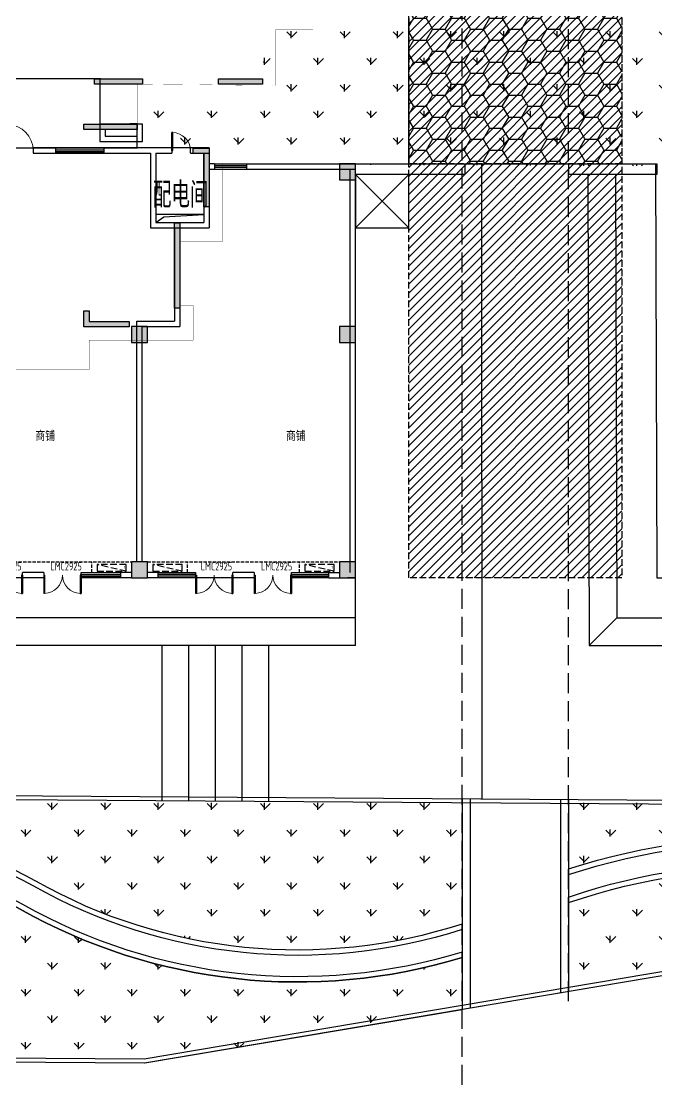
# Model space of a CAD drawing. Header units: millimetres. Extents: x 36720183 to 38160956, y 58934012 to 60388477.
# Drawn here: x 37577823 to 37601672, y 59256741 to 59296618 of the extents above; entities that cross this region are included whole.
import ezdxf

# ---------------------------------------------------------------- set-up
doc = ezdxf.new("R2010")
doc.units = ezdxf.units.MM
doc.header["$LTSCALE"] = 1000
doc.header["$MEASUREMENT"] = 0
doc.linetypes.add('DASH', pattern=[0.35, 0.25, -0.1])
for name, color, linetype in [('@ 绿化', 8, 'Continuous'), ('@YL', 2, 'Continuous'), ('@围墙', 5, 'Continuous'), ('@扑救面填充', 8, 'Continuous'), ('@植草板', 8, 'Continuous'), ('@铺装', 2, 'Continuous'), ('C_Wall', 6, 'Continuous'), ('COLUMN', 9, 'Continuous'), ('CURTWALL', 4, 'Continuous'), ('DIM_LEAD', 3, 'Continuous'), ('DL_道路红线_干道网_', 6, 'Continuous'), ('DL_道路红线_支路网_', 1, 'Continuous'), ('PUB_HATCH', 8, 'Continuous'), ('PUB_TEXT', 7, 'Continuous'), ('WALL', 4, 'Continuous'), ('WINDOW', 2, 'Continuous'), ('WINDOW_TEXT', 3, 'Continuous'), ('扑救面', 2, 'Continuous'), ('空调', 115, 'Continuous'), ('空调机位', 7, 'Continuous'), ('首层轮廓', 6, 'Continuous')]:
    doc.layers.add(name, color=color, linetype=linetype)
doc.layers.add('水管井及降板', color=3, linetype='Continuous', plot=False)
doc.styles.get("Standard").update_dxf_attribs({"font": 'gbenor.shx', "bigfont": 'gbcbig.shx'})
pattern_1 = [(90, (0, 0), (-997.7954749999999, 997.7954750000001), [264.58066, -1731.01015]), (45, (0, 0), (-997.7961550815103, 997.7961550815104), [264.58066, -1146.51615]), (135, (0, 0), (-997.7961550815104, -997.7961550815103), [264.58066, -1146.51615])]

# ---------------------------------------------------------------- blocks, each defined once
blk = doc.blocks.new('ba')
at = {"color": 8}
blk.add_lwpolyline([(-1947.624863527715, -52.37513647228479), (52.37513647228479, -52.37513647228479), (52.37513647228479, 1947.624863520265), (-1947.624863520265, 1947.624863520265)], close=True, dxfattribs=at)
for points in [[(52.37513647228479, -52.37513647228479), (-1947.624863520265, 1947.624863520265)], [(-1947.624863527715, -52.37513647228479), (52.37513647228479, 1947.624863520265)]]:
    blk.add_lwpolyline(points, dxfattribs=at)
blk = doc.blocks.new('$TCHSYS$WIN2D')
for p, q in [((-0.5, 0.5), (0.5, 0.5)), ((0.5, 0.1666666666666666), (-0.5, 0.1666666666666666)), ((0.5, -0.1666666666666667), (-0.5, -0.1666666666666667)), ((-0.4999999999999999, -0.5), (0.5, -0.5))]:
    blk.add_line(p, q)
blk = doc.blocks.new('$DorLib2D$00000001')
for p, q in [((0.45, 0.9750000000000001), (0.5000000000000002, 0.9750000000000001)), ((0.45, 0), (0.45, 0.9750000000000001)), ((0.5, 0), (0.5, 0.9750000000000001)), ((0.5, 0), (0.45, 0))]:
    blk.add_line(p, q)
at = {"lineweight": 13}
blk.add_arc((0.475, 0), 0.975, 91.4692835813538, 180, dxfattribs=at)
blk = doc.blocks.new('_FZH')
blk.add_lwpolyline([(-0.499999999992724, -0.4999999999854481), (0.499999999992724, -0.4999999999854481), (0.499999999992724, 0.5000000000145519), (-0.499999999992724, 0.5000000000145519)], close=True)
at = {"layer": 'PUB_HATCH'}
blk.add_solid([(-0.499999999992724, -0.4999999999854481), (0.499999999992724, -0.4999999999854481), (-0.499999999992724, 0.5000000000145519), (0.499999999992724, 0.5000000000145519)], dxfattribs=at)
blk = doc.blocks.new('$DorLib2D$00000002')
for p, q in [((-0.5, -5.684341886080802e-17), (-0.5000000000000007, 0.4875)), ((-0.4750000000000007, 0.4875), (-0.5000000000000007, 0.4875)), ((-0.475, -2.842170943040401e-17), (-0.4750000000000007, 0.4875)), ((0.475, -2.842170943040401e-17), (0.4750000000000007, 0.4875)), ((0.4750000000000007, 0.4875), (0.5000000000000007, 0.4875)), ((0.5, -5.684341886080802e-17), (0.5000000000000007, 0.4875)), ((-0.5, -5.684341886080802e-17), (-0.475, -2.842170943040401e-17)), ((0.5, -5.684341886080802e-17), (0.475, -2.842170943040401e-17))]:
    blk.add_line(p, q)
at = {"lineweight": 13}
for centre, start, end in [((-0.4875, -4.263256414560601e-17), 0, 88.53071641864632), ((0.4875, -4.263256414560601e-17), 91.4692835813537, 180)]:
    blk.add_arc(centre, 0.4875, start, end, dxfattribs=at)
blk = doc.blocks.new('56d34')
at = {"layer": '@铺装', "color": 2, "ltscale": 0.2}
blk.add_line((526097.2758195428, 15768.51332169771), (524697.2757823272, 15768.51332169771), dxfattribs=at)
at = {"layer": 'CURTWALL', "color": 2}
for p, q in [((523197.2758195428, 15968.51323900372), (524697.275724764, 15968.5132465139)), ((524697.275724764, 15968.5132465139), (524697.275724764, 15768.5132465139)), ((526097.2758195428, 15768.51323900372), (526097.2758195428, 15968.51323900372)), ((526897.2405093564, 15968.51323900372), (526897.2405093564, 15768.51323900372)), ((528297.2404122679, 15768.5132465139), (528297.2404122679, 15968.5132465139)), ((528297.2404122679, 15968.5132465139), (529797.2405093564, 15968.51323900372)), ((524697.2754122643, 15901.84660857916), (523197.2758195428, 15901.84657233953)), ((524697.2754122643, 15835.1798844412), (523197.2758195428, 15835.1799056679)), ((524697.275724764, 15768.5132465139), (523197.2758195428, 15768.51323900372)), ((528297.2404122679, 15901.84652237594), (529797.2405093564, 15901.84657233953)), ((528297.2404122679, 15835.17997065187), (529797.2405093564, 15835.1799056679)), ((529797.2405093564, 15768.51323900372), (528297.2404122679, 15768.5132465139))]:
    blk.add_line(p, q, dxfattribs=at)
at = {"layer": 'WALL', "color": 0}
for p, q in [((523197.2758197663, 15768.51323900372), (523197.2758193193, 15968.51323900372)), ((529797.2405093564, 15768.51323900372), (529797.2405093564, 15968.51323900372))]:
    blk.add_line(p, q, dxfattribs=at)
at = {"layer": 'WALL'}
for p, q in [((526897.2405093564, 15968.51323900372), (526097.2758195428, 15968.51323900372)), ((526897.2405093564, 15768.51332169771), (526097.2758195428, 15768.51332169771))]:
    blk.add_line(p, q, dxfattribs=at)
at = {"layer": '空调', "color": 0, "linetype": 'DASH', "ltscale": 0.5}
for p, q in [((522797.2758198855, 16368.42236685753), (530197.2758199153, 16368.42236685753)), ((524297.2758198855, 15968.42236688733), (524297.2758198855, 16368.42236685753)), ((528697.2758197216, 15968.42236688733), (528697.2758197216, 16368.42236685753))]:
    blk.add_line(p, q, dxfattribs=at)
at = {"layer": '空调机位', "linetype": 'DASH'}
for points in [[(524097.2758200765, 16018.42236690223), (524097.2758200169, 16268.42236673832), (522997.2758200318, 16268.42236675322), (522997.2758201286, 16018.42236667871)], [(529997.2758199126, 16018.42236581445), (529997.275819853, 16268.42236565053), (528897.2758198678, 16268.42236566544), (528897.2758199647, 16018.42236559093)]]:
    blk.add_lwpolyline(points, close=True, dxfattribs=at)
for points in [[(524097.2758200765, 16018.42236690223), (522997.2758200169, 16268.42236672342)], [(529997.2758199126, 16018.42236581445), (528897.275819853, 16268.42236563563)]]:
    blk.add_lwpolyline(points, dxfattribs=at)
at = {"layer": 'WINDOW', "color": 0, "xscale": -1400, "yscale": -1400, "zscale": 1400}
blk.add_blockref('$DorLib2D$00000002', (525397.2758195428, 15868.51323900372), dxfattribs=at)
at = {"layer": 'WINDOW', "color": 0, "xscale": -1400, "yscale": 1400, "zscale": 1400, "rotation": 180}
blk.add_blockref('$DorLib2D$00000002', (527597.2405093564, 15868.51323900372), dxfattribs=at)
at = {"layer": 'PUB_TEXT', "color": 0}
for p in [(524002.6503687426, 16115.60670714825), (529902.6503685787, 16115.60670606047)]:
    blk.add_text('1', height=105, dxfattribs=at).set_placement(p)
at = {"layer": 'WINDOW_TEXT', "width": 0.7}
for p in [(524894.2726606159, 16051.08696593817), (527152.2726606159, 16051.08696593817)]:
    blk.add_text('LMC2925', height=300, dxfattribs=at).set_placement(p)
blk = doc.blocks.new('A$C7A871CF6')
at = {"layer": 'C_Wall'}
for points in [[(-11599.99999925494, 9800), (-9899.999998701736, 9800), (-9899.999998701736, 9600), (-11599.99999925494, 9600)], [(-3699.999999998836, 9800.000000280095), (-1999.999999441206, 9800.000000280095), (-1999.999999441206, 9600.000000280095), (-3699.999999998836, 9600.000000280095)], [(-12800.04305876791, 9100.000000190921), (-12799.99999888241, 6300), (-12999.99999888241, 6300), (-13000.04305876791, 9100.000000190921)], [(-599.9999998137355, 9100.000000280794), (-599.999999627471, 6300.000000280095), (-799.999999627471, 6300.000000280095), (-799.9999998137355, 9100.000000280794)], [(-6700, 6599.995026633609), (-6700, 3599.995026633609), (-6899.999618530273, 3599.995026633609), (-6899.999618530273, 6599.995026633609)], [(-14100.04267655313, 3799.906525810715), (-13700.04267655313, 3799.906525810715), (-13700.04267655313, 3599.906525810715), (-14300.04267655313, 3599.906525810715), (-14299.94353091344, 5999.999999955297), (-14099.94353091344, 5999.999999955297)], [(500.0000001862645, 6000.000000373228), (700.0000001862645, 6000.000000373228), (700.0000001862645, 3600.000000324799), (100.0005723908544, 3600.000000324799), (100.0005723908544, 3800.000000324799), (500.0000001862645, 3800.000000324799)], [(-1500.000000465196, 1600.000000231666), (-2200, 1600.000000231666), (-2200, 1200.000000138534), (-1500.000000465196, 1200.000000138534)], [(-17399.91464354144, 1300.005354961846), (-17400.00000000047, -1499.999806847656), (-17600.00000000047, -1499.999806847656), (-17599.91464354144, 1300.005354961846)], [(-12899.95002746582, 1299.98548999941), (-12899.95002746582, -350.0145100005902), (-13099.95002746582, -350.0145100005902), (-13099.95002746582, 1099.98548999941), (-13750.00273324549, 1099.995026977267), (-13750.00273324549, 1299.995026977267)], [(199.9588014557958, -800.0099465602543), (-0.04119854420423508, -800.0099465602543), (0, 0), (-1999.99988079071, 0), (-1999.999999813735, -699.9998092651367), (-2199.999993853271, -700), (-2199.999874830246, 0), (-2200.000005960464, 200), (-2000.000011920929, 200), (200, 200)], [(1900.085067749023, 300.084672128316), (2500.08544921875, 300.084672128316), (2500.08544921875, 100.084672128316), (2100.085639939643, 100.0843564292882), (2100.08659362793, -1350.003638113383), (1900.08659362793, -1350.004782522563)], [(5499.999618530273, 300.084672128316), (6100.000381469727, 300.084672128316), (6100.000381469727, -1349.915137136821), (5899.999618530273, -1349.915137136821), (5899.999618530273, 100.084672128316), (5499.999618530273, 100.084672128316)], [(-4199.999999813735, -299.9998092651367), (-4199.999618344009, -899.9996185302734), (-4399.999618344009, -899.9998092651367), (-4399.999809078872, -499.9998092651367), (-7000.000190548599, -499.9998092651367), (-7000.000190548599, -299.9998092651367)], [(9000.085448601749, -499.9950292559806), (9000.085448601749, -2149.995029255981), (8800.085448601749, -2149.995029255981), (8800.085448601749, -499.9950292559806)], [(-9300.000395474024, -1500.000728959218), (-9300.000395474024, -1100.000728959218), (-9500.000395474024, -1100.000728959218), (-9500.000395474024, -1700.000728959218), (-7850.00039817486, -1700.000728400424), (-7850.00039817486, -1500.000212129671)], [(-19300.08354187012, -1499.919333303813), (-19300.08354187012, -2949.919214094523), (-19500.08354187012, -2949.919214094523), (-19500.08354187012, -1299.919333303813), (-18900.08354187012, -1299.919333303813), (-18900.08354187012, -1499.919333303813)], [(12499.99999981397, -1499.995006116806), (12500.08583050221, -3149.994910749374), (12300.08583050221, -3149.994910749374), (12299.99999981397, -1499.995006116806)], [(-1.192092895507812e-05, -2599.999999768334), (-1.192092895507812e-05, -4999.999904400902), (199.999988079071, -4999.999904400902), (199.999988079071, -2599.999999768334)], [(-19299.98843565327, -3750.005110627273), (-19299.98843565327, -5400.004967576126), (-19499.98843565327, -5400.004967576126), (-19499.98843565327, -3750.005110627273)], [(-15800.08506774902, -3750.005065875594), (-15800.08506774902, -5400.004970508162), (-16000.08506774902, -5400.004970508162), (-16000.08506774902, -3750.005065875594)], [(12500.08583068848, -4100.09004100645), (12300.08583068848, -4100.09004100645), (12300.08583068848, -4500.09004100645), (10400.08506774902, -4500.09004100645), (10400.08506774902, -4700.09004100645), (12500.08583068848, -4700.09004100645)], [(-12900.08201599121, -5999.999618528644), (-12500.08506774902, -5999.999618528644), (-12500.08506774902, -6199.999618528644), (-13100.08506774902, -6199.999618528644), (-13100.00305101322, -4550.000047683716), (-12900.00305101322, -4549.998331069946)], [(-9199.999999254476, -4550.081609734567), (-8999.999999254476, -4550.081609734567), (-8999.999999254476, -6200.000190733001), (-9599.999999254476, -6200.000190733001), (-9599.999999254476, -6000.000190733001), (-9199.999999254476, -6000.000190733001)], [(-6800.000189989805, -6000.000381424092), (-6800.000189989805, -5199.999994691927), (-7000.000189989805, -5199.999994691927), (-7000.000189989805, -6200.000381424092), (-5350.000192690641, -6200.000380865298), (-5350.000192690641, -5999.999864594312)], [(-4899.999809265137, -7100.0045917877), (-3300, -7100.0045917877), (-3300, -7300.0045917877), (-4899.999809265137, -7300.0045917877)], [(4299.999618530273, -7100.0045917877), (6100.08544921875, -7100.0045917877), (6100.08544921875, -7300.0045917877), (4299.999618530273, -7300.0045917877)], [(8950.000000372529, -7100.0045917877), (10600.00000037253, -7100.0045917877), (10600.00000037253, -7300.0045917877), (8950.000000372529, -7300.0045917877)], [(-4899.999809265137, -8800.0045917877), (-2899.999952316284, -8800.0045917877), (-2899.999952316284, -9000.0045917877), (-4899.999809265137, -9000.0045917877)], [(3900, -8800.0045917877), (5899.999618530273, -8800.0045917877), (5899.999618530273, -9000.0045917877), (3900, -9000.0045917877)], [(-7599.999618530273, -9700.004210317973), (-7000.000011920929, -9700.004210317973), (-7000.000011920929, -9900.004210317973), (-7399.999618530273, -9900.004210317973), (-7399.999999441206, -11900.0049733019), (-7599.999999441206, -11900.0049733019)], [(8599.999618530273, -9700.004210317973), (8599.999618530273, -11900.0049733019), (8399.999618530273, -11900.0049733019), (8399.999618530273, -9900.004210317973), (8000.003039836884, -9900.004210317973), (8000.003039836884, -9700.004210317973)], [(-6300, -12500.00421031797), (-6300, -15700.00497325719), (-6500, -15700.00497325719), (-6500, -12500.00421031797)], [(7499.999618530273, -12500.00421031797), (7500.004196166992, -15700.00497325719), (7300.004196166992, -15700.00497325719), (7299.999618530273, -12500.00421031797)], [(-2900.000011920929, -16400.00497325743), (-4600.000011175871, -16400.00497325743), (-4600.000011175871, -16200.00497325719), (-3100.000011920929, -16200.00497325743), (-3100.000011920929, -15800.00421031797), (-2900.000011920929, -15800.00421031797)], [(4099.999988079071, -16200.00497325743), (5599.9999884516, -16200.00497325743), (5599.9999884516, -16400.00497325743), (3899.999988079071, -16400.00497325743), (3899.999988079071, -15800.00421031797), (4099.999988079071, -15800.00421031797)]]:
    blk.add_hatch(color=256, dxfattribs=at).paths.add_polyline_path(points)
for points in [[(-11599.99999925494, 9800), (-9899.999998701736, 9800), (-9899.999998701736, 9600), (-11599.99999925494, 9600)], [(-3699.999999998836, 9800.000000280095), (-1999.999999441206, 9800.000000280095), (-1999.999999441206, 9600.000000280095), (-3699.999999998836, 9600.000000280095)], [(-12800.04305876791, 9100.000000190921), (-12799.99999888241, 6300), (-12999.99999888241, 6300), (-13000.04305876791, 9100.000000190921)], [(-599.9999998137355, 9100.000000280794), (-599.999999627471, 6300.000000280095), (-799.999999627471, 6300.000000280095), (-799.9999998137355, 9100.000000280794)], [(-6700, 6599.995026633609), (-6700, 3599.995026633609), (-6899.999618530273, 3599.995026633609), (-6899.999618530273, 6599.995026633609)], [(-14100.04267655313, 3799.906525810715), (-13700.04267655313, 3799.906525810715), (-13700.04267655313, 3599.906525810715), (-14300.04267655313, 3599.906525810715), (-14299.94353091344, 5999.999999955297), (-14099.94353091344, 5999.999999955297)], [(500.0000001862645, 6000.000000373228), (700.0000001862645, 6000.000000373228), (700.0000001862645, 3600.000000324799), (100.0005723908544, 3600.000000324799), (100.0005723908544, 3800.000000324799), (500.0000001862645, 3800.000000324799)], [(-1500.000000465196, 1600.000000231666), (-2200, 1600.000000231666), (-2200, 1200.000000138534), (-1500.000000465196, 1200.000000138534)], [(-17399.91464354144, 1300.005354961846), (-17400.00000000047, -1499.999806847656), (-17600.00000000047, -1499.999806847656), (-17599.91464354144, 1300.005354961846)], [(-12899.95002746582, 1299.98548999941), (-12899.95002746582, -350.0145100005902), (-13099.95002746582, -350.0145100005902), (-13099.95002746582, 1099.98548999941), (-13750.00273324549, 1099.995026977267), (-13750.00273324549, 1299.995026977267)], [(-4199.999999813735, -299.9998092651367), (-4199.999618344009, -899.9996185302734), (-4399.999618344009, -899.9998092651367), (-4399.999809078872, -499.9998092651367), (-7000.000190548599, -499.9998092651367), (-7000.000190548599, -299.9998092651367)], [(9000.085448601749, -499.9950292559806), (9000.085448601749, -2149.995029255981), (8800.085448601749, -2149.995029255981), (8800.085448601749, -499.9950292559806)], [(-9300.000395474024, -1500.000728959218), (-9300.000395474024, -1100.000728959218), (-9500.000395474024, -1100.000728959218), (-9500.000395474024, -1700.000728959218), (-7850.00039817486, -1700.000728400424), (-7850.00039817486, -1500.000212129671)], [(-19300.08354187012, -1499.919333303813), (-19300.08354187012, -2949.919214094523), (-19500.08354187012, -2949.919214094523), (-19500.08354187012, -1299.919333303813), (-18900.08354187012, -1299.919333303813), (-18900.08354187012, -1499.919333303813)], [(12499.99999981397, -1499.995006116806), (12500.08583050221, -3149.994910749374), (12300.08583050221, -3149.994910749374), (12299.99999981397, -1499.995006116806)], [(-19299.98843565327, -3750.005110627273), (-19299.98843565327, -5400.004967576126), (-19499.98843565327, -5400.004967576126), (-19499.98843565327, -3750.005110627273)], [(-15800.08506774902, -3750.005065875594), (-15800.08506774902, -5400.004970508162), (-16000.08506774902, -5400.004970508162), (-16000.08506774902, -3750.005065875594)], [(-12900.08201599121, -5999.999618528644), (-12500.08506774902, -5999.999618528644), (-12500.08506774902, -6199.999618528644), (-13100.08506774902, -6199.999618528644), (-13100.00305101322, -4550.000047683716), (-12900.00305101322, -4549.998331069946)], [(-9199.999999254476, -4550.081609734567), (-8999.999999254476, -4550.081609734567), (-8999.999999254476, -6200.000190733001), (-9599.999999254476, -6200.000190733001), (-9599.999999254476, -6000.000190733001), (-9199.999999254476, -6000.000190733001)], [(-6800.000189989805, -6000.000381424092), (-6800.000189989805, -5199.999994691927), (-7000.000189989805, -5199.999994691927), (-7000.000189989805, -6200.000381424092), (-5350.000192690641, -6200.000380865298), (-5350.000192690641, -5999.999864594312)], [(-4899.999809265137, -7100.0045917877), (-3300, -7100.0045917877), (-3300, -7300.0045917877), (-4899.999809265137, -7300.0045917877)], [(4299.999618530273, -7100.0045917877), (6100.08544921875, -7100.0045917877), (6100.08544921875, -7300.0045917877), (4299.999618530273, -7300.0045917877)], [(8950.000000372529, -7100.0045917877), (10600.00000037253, -7100.0045917877), (10600.00000037253, -7300.0045917877), (8950.000000372529, -7300.0045917877)], [(-4899.999809265137, -8800.0045917877), (-2899.999952316284, -8800.0045917877), (-2899.999952316284, -9000.0045917877), (-4899.999809265137, -9000.0045917877)], [(3900, -8800.0045917877), (5899.999618530273, -8800.0045917877), (5899.999618530273, -9000.0045917877), (3900, -9000.0045917877)], [(-6300, -12500.00421031797), (-6300, -15700.00497325719), (-6500, -15700.00497325719), (-6500, -12500.00421031797)], [(7499.999618530273, -12500.00421031797), (7500.004196166992, -15700.00497325719), (7300.004196166992, -15700.00497325719), (7299.999618530273, -12500.00421031797)], [(-2900.000011920929, -16400.00497325743), (-4600.000011175871, -16400.00497325743), (-4600.000011175871, -16200.00497325719), (-3100.000011920929, -16200.00497325743), (-3100.000011920929, -15800.00421031797), (-2900.000011920929, -15800.00421031797), (-2900.000011920929, -16400.00497325743)]]:
    blk.add_lwpolyline(points, close=True, dxfattribs=at)
for points in [[(199.9588014557958, -800.0099465602543), (-0.04119854420423508, -800.0099465602543), (0, 0), (-1999.99988079071, 0), (-1999.999999813735, -699.9998092651367), (-2199.999993853271, -700), (-2199.999874830246, 0), (-2200.000005960464, 200), (-2000.000011920929, 200), (-2000.000011920929, 200), (200, 200), (199.9588014557958, -800.0099465602543)], [(1900.085067749023, 300.084672128316), (2500.08544921875, 300.084672128316), (2500.08544921875, 100.084672128316), (2100.085639939643, 100.0843564292882), (2100.08659362793, -1350.003638113383), (1900.08659362793, -1350.004782522563), (1900.085067749023, 300.084672128316)], [(5499.999618530273, 300.084672128316), (6100.000381469727, 300.084672128316), (6100.000381469727, -1349.915137136821), (5899.999618530273, -1349.915137136821), (5899.999618530273, 100.084672128316), (5499.999618530273, 100.084672128316), (5499.999618530273, 300.084672128316)], [(-1.192092895507812e-05, -2599.999999768334), (-1.192092895507812e-05, -4999.999904400902), (199.999988079071, -4999.999904400902), (199.999988079071, -2599.999999768334), (-1.192092895507812e-05, -2599.999999768334)], [(12500.08583068848, -4100.09004100645), (12300.08583068848, -4100.09004100645), (12300.08583068848, -4500.09004100645), (10400.08506774902, -4500.09004100645), (10400.08506774902, -4700.09004100645), (12500.08583068848, -4700.09004100645), (12500.08583068848, -4100.09004100645)], [(-7599.999618530273, -9700.004210317973), (-7000.000011920929, -9700.004210317973), (-7000.000011920929, -9900.004210317973), (-7399.999618530273, -9900.004210317973), (-7399.999999441206, -11900.0049733019), (-7599.999999441206, -11900.0049733019), (-7599.999618530273, -9700.004210317973)], [(8599.999618530273, -9700.004210317973), (8599.999618530273, -11900.0049733019), (8399.999618530273, -11900.0049733019), (8399.999618530273, -9900.004210317973), (8000.003039836884, -9900.004210317973), (8000.003039836884, -9700.004210317973), (8599.999618530273, -9700.004210317973)], [(4099.999988079071, -16200.00497325743), (5599.9999884516, -16200.00497325743), (5599.9999884516, -16400.00497325743), (3899.999988079071, -16400.00497325743), (3899.999988079071, -15800.00421031797), (4099.999988079071, -15800.00421031797), (4099.999988079071, -16200.00497325743)]]:
    blk.add_lwpolyline(points, dxfattribs=at)
blk = doc.blocks.new('D1D2scpm')
at = {"layer": '@铺装', "color": 6, "ltscale": 0.2}
blk.add_line((92549.99843592197, -188762.52940882), (91149.99839869887, -188762.52940882), dxfattribs=at)
blk.add_lwpolyline([(97149.99842450023, -188762.5295128897), (96849.99842444062, -188762.529498376)], dxfattribs=at)
at = {"layer": 'CURTWALL', "color": 6}
for p, q in [((89749.99843592197, -188562.529491514), (91149.99834113568, -188562.5294840038)), ((91149.99834113568, -188562.5294840038), (91149.99834113568, -188762.5294840038)), ((92549.99843592197, -188762.529491514), (92549.99843592197, -188562.529491514)), ((93349.96312572807, -188562.529491514), (93349.96312572807, -188762.529491514)), ((94749.963028647, -188762.5294840038), (94749.963028647, -188562.5294840038)), ((94749.963028647, -188562.5294840038), (96149.96312572807, -188562.529491514)), ((91149.99802864343, -188629.1961219385), (89749.99843592197, -188629.1961581782)), ((91149.99802864343, -188695.8628460765), (89749.99843592197, -188695.8628248498)), ((91149.99834113568, -188762.5294840038), (89749.99843592197, -188762.529491514)), ((94749.963028647, -188629.1962081417), (96149.96312572807, -188629.1961581782)), ((94749.963028647, -188695.8627598658), (96149.96312572807, -188695.8628248498)), ((96149.96312572807, -188762.529491514), (94749.963028647, -188762.5294840038))]:
    blk.add_line(p, q, dxfattribs=at)
at = {"layer": 'WALL', "color": 6}
for p, q in [((91656.33731612563, -172641.3543740436), (85056.55189380795, -172641.3543768749)), ((85056.55189380795, -172641.3543768749), (85056.5518938899, -172841.354393892)), ((85906.41251888871, -172841.3543886691), (85906.4125188142, -172641.3543705344)), ((87706.4125188142, -172641.3543692306), (87706.41251888871, -172841.354387939)), ((90256.46643766761, -172641.3544797525), (90256.46643716842, -172841.3543550149)), ((91656.5511995703, -172641.3543721139), (90406.4125188142, -172641.354373008)), ((90956.46643717587, -172841.3543567434), (90956.46643766761, -172641.3544701412)), ((91656.5511995703, -172641.3543721139), (91656.55129958689, -173241.3471747637)), ((85056.5518938899, -172841.354393892), (89456.55197021365, -172841.3543921039)), ((89456.5519702211, -172841.3543920815), (89456.55140469968, -175641.3538465351)), ((89656.5519702211, -172841.354392007), (89656.55144509673, -175441.3537975401)), ((89656.5519702211, -172841.3543920144), (90256.46643716842, -172841.3543917686)), ((90956.46643716842, -172841.354391478), (91656.33731612563, -172841.3543912023)), ((91456.55197021365, -172841.3543912843), (91456.55144509673, -175441.3538231403)), ((91856.55158130825, -173241.3471746147), (91656.33731612563, -173241.3471747637)), ((91656.33731612563, -173441.3471938595), (91856.55158139765, -173441.3471937776)), ((91656.55133292824, -173441.3471938595), (91656.55169966817, -175641.3537510857)), ((91856.55158130825, -173241.3471742421), (91856.5515813902, -173441.3471937776)), ((93056.55158130825, -173241.3471737504), (93056.5515813902, -173441.3471932858)), ((93056.55158130825, -173241.3471737504), (97149.99842442572, -173241.3471737504)), ((93056.5515813902, -173441.3471932784), (97149.99842442572, -173441.3471916243)), ((96949.9984420985, -188562.5148010105), (96949.9984420985, -173441.3471920714)), ((97149.99842443317, -188762.5148010105), (97149.99842442572, -173241.3471763209)), ((91456.5515056774, -175141.3537999168), (89656.55144549161, -175141.3537975401)), ((89656.55144509673, -175441.3537975401), (91456.55144509673, -175441.3538231403)), ((89456.55140469968, -175641.3538465351), (91656.55169966817, -175641.3537510857)), ((90356.5555331111, -175641.3538074866), (90356.55624120682, -179141.3545726612)), ((90556.5557071343, -175641.3537988141), (90556.55624241382, -179341.3545283526)), ((88949.99844338, -188162.5294915363), (88949.99843929708, -179141.3545704335)), ((88949.99843951315, -179141.3545704335), (90356.55624502152, -179141.3545726612)), ((89149.9984325394, -188162.5294915363), (89149.99842855334, -179341.3543796018)), ((89149.99842876196, -179341.3545261323), (90556.55624515563, -179341.3545283601)), ((88749.99843751639, -188562.5295133144), (88349.99843796343, -188562.5295133144)), ((89749.99843614548, -188562.529491514), (89349.99843614548, -188562.529491514)), ((89749.99843614548, -188762.529491514), (89749.99843569845, -188562.529491514)), ((93349.96312572807, -188562.529491514), (92549.99843592197, -188562.529491514)), ((96149.96312572807, -188762.529491514), (96149.96312572807, -188562.529491514)), ((96149.96312572807, -188562.529491514), (96549.96312572807, -188562.529491514)), ((97149.99842443317, -188762.5295225605), (97149.99842443317, -188562.5295225605)), ((88749.99843773991, -188762.5295133144), (88349.99843796343, -188762.5295133144)), ((89749.99843614548, -188762.529491514), (89349.99843614548, -188762.529491514)), ((93349.96312572807, -188762.52940882), (92549.99843592197, -188762.52940882)), ((96149.96312572807, -188762.529491514), (96549.96312572807, -188762.529491514))]:
    blk.add_line(p, q, dxfattribs=at)
blk.add_lwpolyline([(89656.55144509673, -175441.3537975401), (89961.97471176833, -175229.7050844133), (91456.55150193721, -175141.3537999168)], dxfattribs=at)
at = {"layer": '水管井及降板', "color": 6, "ltscale": 0.5, "const_width": 50}
blk.add_lwpolyline([(73149.99819967896, -169147.3631617576), (78856.34014417976, -169147.3631617576), (78856.34014417976, -170047.3631616756), (87556.34014424682, -170047.4524907991), (87556.34014424682, -171747.3333204538), (88956.33731649071, -171747.3633524552), (88956.33731687814, -172647.3633479178), (75456.34036824852, -172647.3627802059), (75456.34014380723, -174647.3635361493), (73149.9981995374, -174647.3635360971)], close=True, dxfattribs=at)
at = {"layer": '水管井及降板', "color": 6, "ltscale": 0.5}
for points in [[(87556.33731602132, -172397.3223917708), (89156.33988314122, -172397.3214874938), (89156.33649942279, -171747.322278738), (87556.33731602132, -171747.322278738)], [(87756.33731602132, -172197.322278738), (88956.33884199709, -172197.3216005266), (88956.33754056692, -171947.322278738), (87756.33731602132, -171947.322278738)]]:
    blk.add_lwpolyline(points, close=True, dxfattribs=at)
at = {"layer": '空调', "color": 6, "linetype": 'DASH', "ltscale": 0.5}
for p, q in [((89349.9984362647, -188162.6203636602), (96549.9984362945, -188162.6203636602)), ((90849.9984362647, -188562.6203636304), (90849.9984362647, -188162.6203636602)), ((95049.99843610078, -188562.6203636304), (95049.99843610078, -188162.6203636602))]:
    blk.add_line(p, q, dxfattribs=at)
at = {"layer": '空调机位', "color": 6, "linetype": 'DASH'}
for points in [[(90649.99843645096, -188512.6203636155), (90649.99843639135, -188262.6203637794), (89549.99843640625, -188262.6203637645), (89549.99843650311, -188512.620363839)], [(96349.99843628705, -188512.6203647032), (96349.99843622744, -188262.6203648672), (95249.99843624234, -188262.6203648522), (95249.9984363392, -188512.6203649268)]]:
    blk.add_lwpolyline(points, close=True, dxfattribs=at)
for points in [[(90649.99843645096, -188512.6203636155), (89549.99843639135, -188262.6203637943)], [(96349.99843628705, -188512.6203647032), (95249.99843622744, -188262.6203648821)]]:
    blk.add_lwpolyline(points, dxfattribs=at)
at = {"layer": '首层轮廓', "color": 6, "linetype": 'DASH', "const_width": 10}
blk.add_lwpolyline([(95556.42619881034, -164547.3524808064), (95556.34036773443, -168197.3524808064), (94156.34036746621, -168197.3524808064), (94156.34036751091, -170247.3525012955), (88956.34036806971, -170247.4414490908), (88956.34036806971, -172647.3525011986), (91656.34036825597, -172647.3525011986), (91656.33731612563, -173247.3525013849), (92156.3403686285, -173247.3525013849), (92156.3403686285, -176147.3525011986), (90556.33796346933, -176147.3539808467), (90556.34036769718, -178547.3525011092), (91056.34036769718, -178547.3525011092), (91056.34036769718, -179847.3525011539), (87156.34035614878, -179847.3525011539), (87156.34035614878, -180947.3525012434), (79956.34035670757, -180947.3525012434)], dxfattribs=at)
at = {"layer": 'C_Wall', "color": 6}
blk.add_blockref('A$C7A871CF6', (83056.34036825597, -162947.352310881), dxfattribs=at)
at = {"layer": 'COLUMN', "color": 6, "xscale": 599.9999999767169, "yscale": 599.9999999767169, "zscale": 599.9999999767169}
for p in [(96849.99843937159, -173541.3619077057), (89049.99843989313, -179641.2765102759), (96849.99842818081, -179641.2765413225), (89049.99843616039, -188462.5294915214), (96849.99842444807, -188462.529522568)]:
    blk.add_blockref('_FZH', p, dxfattribs=at)
at = {"layer": 'WINDOW', "color": 6}
for name, p, xscale, yscale, zscale, rotation in [('$DorLib2D$00000001', (84556.55189385265, -172741.3543857411), -1000, 1000, -1000, 2.331862702931176e-08), ('$DorLib2D$00000001', (90606.46645597368, -172741.3544108495), -700, 700, 700, 359.9999998578093), ('$TCHSYS$WIN2D', (86806.41259089857, -172741.354378067), 1800, 200, -1800, 180.0000000233186), ('$TCHSYS$WIN2D', (92456.55158133805, -173341.3471932784), -1200, 200, 1200, 180), ('$DorLib2D$00000002', (91849.99843592197, -188662.529491514), 1400, 1400, 1400, 180), ('$DorLib2D$00000002', (94049.96312572807, -188662.529491514), -1400, 1400, 1400, 180)]:
    blk.add_blockref(name, p, dxfattribs=dict(at, xscale=xscale, yscale=yscale, zscale=zscale, rotation=rotation))
at = {"layer": '空调', "color": 6}
blk.add_blockref('56d34', (-441447.2773818299, -204531.0427523181), dxfattribs=at)
at = {"layer": 'DIM_LEAD', "color": 6}
for p in [(85139.60061533004, -183632.199150987), (94541.7186382711, -183632.199150987)]:
    blk.add_text('商铺', height=385.8156028368795, dxfattribs=at).set_placement(p)
at = {"layer": 'PUB_TEXT', "color": 6}
for s, height, p in [('配电间', 964.5390070921986, (89548.25525280088, -174883.3543795571)), ('1', 105, (90555.37298511714, -188415.4360233694)), ('1', 105, (96255.37298495322, -188415.4360244572))]:
    blk.add_text(s, height=height, dxfattribs=at).set_placement(p)
at = {"layer": 'WINDOW_TEXT', "color": 6, "width": 0.7}
for p in [(91346.995276995, -188479.9557645768), (93604.995276995, -188479.9557645768)]:
    blk.add_text('LMC2925', height=300, dxfattribs=at).set_placement(p)

msp = doc.modelspace()

# ---------------------------------------------------------------- hatches: boundary and pattern name
at = {"layer": '@ 绿化', "linetype": 'Continuous'}
h = msp.add_hatch(dxfattribs=at)
h.set_pattern_fill('GRASS', color=256, scale=500, style=0)
h.set_pattern_definition(pattern_1)
h.paths.add_polyline_path([(37575572.14077751, 59312466.93814167), (37575572.1281655, 59312715.96632904), (37577365.74466293, 59312715.96267765), (37577365.74246592, 59312715.98203199), (37614574.60165349, 59312715.84459421), (37614574.61426545, 59317715.84459421), (37614990.07019278, 59317716.04944009), (37614972.37250175, 59313167.27154231), (37614972.34610946, 59312310.22666633), (37614872.42793955, 59311367.02350103), (37615122.38487961, 59311066.85278949), (37615122.47023655, 59308568.13069744), (37613022.42793895, 59308568.13069768), (37613122.42793906, 59305168.13069873), (37616272.36748944, 59305168.13069632), (37616272.28213287, 59301666.85279207), (37614272.28213287, 59301666.90613991), (37614072.38498939, 59300968.13148366), (37612372.38498952, 59300968.13148365), (37612372.28213585, 59301867.0234968), (37608172.28213587, 59301867.02349679), (37608172.42755845, 59301067.02349824), (37601772.28213249, 59301067.02349824), (37601772.19004034, 59296866.8704474), (37603672.6449793, 59296866.82776034), (37603672.28213231, 59293666.85278951), (37608372.36748942, 59293666.85278951), (37608372.19677585, 59291166.85279207), (37582170.98005827, 59291266.93812932), (37582171.15080489, 59293767.02350275), (37586871.06544843, 59293667.02350254), (37586947.28892158, 59296267.0235028), (37588771.06544787, 59296717.02352053), (37588771.06544787, 59300367.02481651), (37585171.06544852, 59300867.02349733), (37582371.0654475, 59300867.02145763), (37582372.24892329, 59303267.02776705), (37578172.24892331, 59303267.02776706), (37578171.15080489, 59300266.93814608), (37576471.06544806, 59300317.02350011), (37576472.16356679, 59301766.93814608), (37574272.16356678, 59301767.02350263), (37574272.16356677, 59304867.02350008), (37576371.06544797, 59304867.02350249), (37576972.08511508, 59307966.93093388), (37575672.08533952, 59307966.93093388), (37575672.08533952, 59310238.19983888), (37575672.08511527, 59310966.93093399), (37575572.17868643, 59311236.19350959), (37575572.17868643, 59312636.10815301)])
h = msp.add_hatch(dxfattribs=at)
h.set_pattern_fill('GRASS', color=256, scale=500, style=0)
h.set_pattern_definition(pattern_1)
edge = h.paths.add_edge_path()
edge.add_line((37527680.6716249, 59266050.43449096), (37528816.63449476, 59267911.76203333))
edge.add_line((37528816.63449476, 59267911.76203333), (37594365.743186, 59267462.61749681))
edge.add_line((37594365.743186, 59267462.61749681), (37594333.4947046, 59262756.20554972))
edge.add_arc((37588197.33283467, 59281815.30856489), 20022.5345607594, 240.17970168683098, 287.8461907151708, ccw=False)
edge.add_arc((37572008.56434403, 59253079.03105304), 12961.43824190861, 61.26195322265463, 106.7733661866281)
edge.add_arc((37574495.84482151, 59247161.08655615), 19357.11685328244, 108.7676262552484, 124.6153540465516)
edge.add_arc((37553421.91064116, 59281967.98947182), 21398.07898871569, 240.93631414705982, 298.0972607573369, ccw=False)
edge.add_arc((37529933.40748318, 59234799.98563118), 31331.53958531104, 65.29739571731945, 94.12312088531651)
h = msp.add_hatch(dxfattribs=at)
h.set_pattern_fill('GRASS', color=256, scale=500, style=0)
h.set_pattern_definition(pattern_1)
edge = h.paths.add_edge_path()
edge.add_line((37598365.743186, 59264833.60736172), (37598365.743186, 59267437.38048422))
edge.add_line((37598365.743186, 59267437.38048422), (37628868.23079917, 59267229.32868316))
edge.add_arc((37620267.02905687, 59273966.73108611), 10925.80718075021, 245.8297025392656, 321.9280670191374, ccw=False)
edge.add_arc((37605979.15422942, 59241443.96987455), 24597.54397287415, 66.48462219721387, 108.0302549799753)
h = msp.add_hatch(dxfattribs=at)
h.set_pattern_fill('GRASS', color=256, scale=500, style=0)
h.set_pattern_definition(pattern_1)
edge = h.paths.add_edge_path()
edge.add_line((37598365.743186, 59260231.95577896), (37598365.743186, 59263568.18819399))
edge.add_arc((37605979.15422942, 59241443.96987462), 23397.54397280612, 66.50077186869021, 108.98942277002891, ccw=False)
edge.add_arc((37620267.02904922, 59273966.73108421), 12125.80718561398, 245.8633538662957, 326.1890704217003)
edge.add_line((37630342.09955599, 59267219.27569819), (37659036.78675497, 59267023.55456756))
edge.add_line((37659036.78675497, 59267023.55456756), (37652381.69527306, 59260568.79651083))
edge.add_line((37652381.69527306, 59260568.79651083), (37602390.74841703, 59260909.77547987))
edge.add_line((37602390.74841703, 59260909.77547987), (37598365.743186, 59260231.95577896))
h = msp.add_hatch(dxfattribs=at)
h.set_pattern_fill('GRASS', color=256, scale=500, style=0)
h.set_pattern_definition(pattern_1)
edge = h.paths.add_edge_path()
edge.add_line((37524661.98841478, 59257939.86748755), (37524661.98841478, 59263934.08540161))
edge.add_arc((37522180.69574301, 59270684.35523886), 7191.867365205207, 290.1826312375993, 303.6053100986251)
edge.add_arc((37529933.40749111, 59234799.98562986), 30131.5395871796, 65.38224510077788, 97.19186335120719, ccw=False)
edge.add_arc((37553421.91063983, 59281967.98947176), 22598.07898801543, 241.0548708298849, 301.8718194743238)
edge.add_arc((37572008.56434403, 59253079.03105306), 11761.43824189452, 60.598263138077186, 124.456552981924, ccw=False)
edge.add_arc((37588198.50708333, 59281809.51419809), 21216.65915089879, 240.5982631381846, 286.8986078477815)
edge.add_line((37594365.743186, 59261508.97665891), (37594365.743186, 59259555.58513854))
edge.add_line((37594365.743186, 59259555.58513854), (37582454.89401428, 59257545.6728156))
edge.add_line((37582454.89401428, 59257545.6728156), (37524661.98841478, 59257939.86748755))
at = {"layer": '@扑救面填充'}
h = msp.add_hatch(dxfattribs=at)
h.set_pattern_fill('ANSI31', color=256, scale=150)
h.set_pattern_definition([(45, (0, 0), (-168.3798022700466, 168.3798022700466), [])])
h.paths.add_polyline_path([(37600365.743186, 59275745.74020514), (37592365.743186, 59275745.74020514), (37592365.743186, 59316703.83828661), (37600365.743186, 59316703.83828661)])
at = {"layer": '@植草板'}
h = msp.add_hatch(dxfattribs=at)
h.set_pattern_fill('HONEY', color=8, scale=300)
h.set_pattern_definition([(0, (0, 0), (714.375, 412.4444999999999), [476.25, -952.5]), (120, (0, 0), (-714.3749146511708, 412.4446478285086), [476.2499999999999, -952.4999999999999]), (59.99999999999999, (0, 0), (8.53488292342961e-05, 824.8891478285083), [-952.5, 476.25])])
h.paths.add_polyline_path([(37592365.7557981, 59317715.98568337), (37600365.743186, 59317715.98568337), (37600365.743186, 59291266.93814451), (37592365.7557981, 59291266.93814451)])

# ---------------------------------------------------------------- linework, layer by layer
at = {"layer": '@YL'}
for points in [[(37601626.51370551, 59291266.93814605), (37601672.28214044, 59275745.53770075), (37654306.30696477, 59275746.8777164), (37667329.65385169, 59288393.29062828), (37667329.65387537, 59312691.08979964), (37670700.38252804, 59329906.87771759)], [(37599087.68288524, 59290866.69059528), (37599139.7610647, 59273205.47322418), (37655336.6555962, 59273206.90394734), (37669869.65385064, 59287319.27447461), (37669869.65387513, 59312444.77128974), (37673193.05375785, 59329418.83044516)], [(37600127.68740664, 59290866.69059479), (37600176.698828, 59274245.49962404), (37654914.78056601, 59274246.89320711), (37668829.65385107, 59287759.02912021), (37668829.65387523, 59312545.6261127), (37672172.4324669, 59329618.66082443)], [(37590365.74319863, 59291266.93813225), (37601672.28212526, 59291266.93814611)], [(37601627.69392788, 59290866.69059408), (37599087.68288524, 59290866.69059528)], [(37590365.75199126, 59273205.7557911), (37590365.75211415, 59275745.75580075)], [(37590365.74845833, 59274245.75579109), (37526165.7484927, 59274245.53770006)], [(37599139.7610647, 59273205.47322418), (37600176.698828, 59274245.49962404)], [(37590365.75199126, 59273205.7557911), (37526165.75202564, 59273205.53770007)], [(37399509.38963092, 59268793.74272703), (37659028.89670453, 59267023.60838445)], [(37594365.743186, 59267462.61749681), (37594365.743186, 59259555.58513854)], [(37598365.743186, 59267443.33198986), (37598365.743186, 59260230.57053847)]]:
    msp.add_lwpolyline(points, dxfattribs=at)
at = {"layer": '@YL', "linetype": 'DASH'}
for points in [[(37592365.7557981, 59317715.98568337), (37592365.74365085, 59291266.9381347)], [(37600365.743186, 59317715.98568337), (37600365.743186, 59291266.93814451)]]:
    msp.add_lwpolyline(points, dxfattribs=at)
at = {"layer": '@YL', "color": 2, "linetype": 'DASH'}
msp.add_lwpolyline([(37592365.7557981, 59317715.98568337), (37600365.743186, 59317715.98568337), (37600365.743186, 59291266.93814451), (37592365.7557981, 59291266.93814451)], close=True, dxfattribs=at)
at = {"layer": '@YL', "color": 8}
for points in [[(37595114.5275104, 59267465.4106234), (37595113.62256932, 59291266.93813807)], [(37583113.62256929, 59267414.00220464), (37583113.6225693, 59273205.7311552)], [(37584113.62256929, 59267407.18139043), (37584113.6225693, 59273205.73455226)], [(37585113.62256929, 59267400.36057621), (37585113.6225693, 59273205.73794932)], [(37586113.62256929, 59267393.539762), (37586113.6225693, 59273205.74134637)], [(37587113.62256929, 59267386.71894778), (37587113.6225693, 59273205.74474343)], [(37594665.743186, 59267462.61749681), (37594665.743186, 59259606.20904353)], [(37598065.743186, 59267443.33198986), (37598065.743186, 59260179.94663347)]]:
    msp.add_lwpolyline(points, dxfattribs=at)
msp.add_lwpolyline([(37652321.27748272, 59260719.21209858), (37602370.79929699, 59261059.91503832), (37582434.94489428, 59257695.81237406), (37408905.90397774, 59258879.42173097), (37399855.19115549, 59268641.39096978), (37658669.61682145, 59266883.81182733)], close=True, dxfattribs=at)
at = {"layer": '@YL'}
for points in [[(37598365.743186, 59264833.60736172, -0.1832891427423897), (37615793.45589477, 59263998.76209968, 0.3450297723998705), (37628873.57495387, 59267236.15679606)], [(37598365.743186, 59263568.18819399, -0.1875453021671508), (37615308.6140423, 59262901.04897591, 0.3657739739046728), (37630346.70198243, 59267226.15295901, 0.3446434860967066)], [(37594365.743186, 59262766.61939669, -0.2095795240604319), (37578371.7253371, 59264371.02217397, 0.2854901204078205), (37564698.41254382, 59263782.32783286, -0.272002150493976), (37543027.12006043, 59263264.35043579, 0.1264434186507975), (37527680.67162489, 59266050.43449096, 2.769736324633426)], [(37524661.98841478, 59257939.86748755), (37524661.98841478, 59263934.08540161, 0.05863454224108255), (37526161.16951855, 59264694.46502944, -0.1396938285999191), (37542485.07778421, 59262192.78122919, 0.2717733997266795), (37565354.16435344, 59262776.98910015, -0.2860763364299629), (37577782.60914111, 59263325.58345859, 0.204817410552065), (37594365.743186, 59261508.97665891), (37594365.743186, 59259555.58513854), (37582454.89401428, 59257545.6728156), (37524661.98841478, 59257939.86748755), (37524661.98841478, 59263934.08540161)], [(37594365.743186, 59261508.97665891, -0.204817410552374), (37577782.60914111, 59263325.58345859, 0.2860763364293343), (37565354.16435344, 59262776.98910015, -0.2717733997262967), (37542485.07778421, 59262192.78122919, 0.1396938285999117), (37526161.16951855, 59264694.46502944)]]:
    msp.add_lwpolyline(points, format="xyb", dxfattribs=at)
at = {"layer": '@YL', "color": 8}
for points in [[(37598365.743186, 59264623.18738058, -0.1839669814890034), (37615712.61475175, 59263815.82491986, 0.3488631380368393), (37629124.79331107, 59267234.45080095, 0.3447788623773355)], [(37598365.743186, 59263779.592853, -0.1868032344916332), (37615389.38554907, 59263084.01673361, 0.3626595716751486), (37630106.31196696, 59267227.78542009, 0.3446694776589739)], [(37594365.743186, 59262556.501289, -0.208743940739249), (37578273.53930444, 59264196.78238807, 0.285583120626319), (37564807.58676263, 59263614.69562033, -0.2719623614327308), (37542936.64680312, 59263085.82174009, 0.1280406985118233), (37527492.30762717, 59265835.6713565)], [(37594365.743186, 59261718.09412088, -0.2055709259945719), (37577880.79517378, 59263499.82324448, 0.2859736649827794), (37565244.75283615, 59262944.46863589, -0.2718098852549922), (37542575.2859958, 59262371.44191395, 0.1366451193348582), (37526504.03432347, 59264937.03414835)]]:
    msp.add_lwpolyline(points, format="xyb", dxfattribs=at)
at = {"layer": '@围墙'}
for points in [[(37590365.74821326, 59291266.92340593), (37594475.87158988, 59291266.91732666), (37594475.87158988, 59290866.91732665), (37590365.74821326, 59290866.92340592)], [(37598375.81860319, 59291266.69049297), (37601672.28214044, 59291266.6904914), (37601672.28214044, 59290866.69059405), (37598375.81860319, 59290866.69059562)]]:
    msp.add_lwpolyline(points, close=True, dxfattribs=at)
at = {"layer": 'DL_道路红线_干道网_', "color": 8}
for points in [[(37602382.85834857, 59260909.82929654), (37582447.00399233, 59257545.72664013)], [(37602382.85834858, 59260909.82929654), (37582447.00399233, 59257545.72664013)], [(37602382.85834856, 59260909.82929654), (37582447.00399232, 59257545.72664013)], [(37602390.74837048, 59260909.77547202), (37582454.89401423, 59257545.6728156)], [(37602390.74837048, 59260909.77547202), (37582454.89401423, 59257545.6728156)], [(37602390.74837048, 59260909.77547202), (37582454.89401423, 59257545.6728156)], [(37602390.74837048, 59260909.77547202), (37582454.89401423, 59257545.6728156)]]:
    msp.add_lwpolyline(points, dxfattribs=at)
at = {"layer": 'DL_道路红线_支路网_', "color": 4}
msp.add_lwpolyline([(37602382.85834856, 59260909.82929654), (37582447.00399232, 59257545.72664013)], dxfattribs=at)
at = {"layer": '扑救面', "color": 8, "linetype": 'DASH'}
msp.add_lwpolyline([(37600365.743186, 59275745.74020514), (37592365.743186, 59275745.74020514), (37592365.743186, 59316703.83828661), (37600365.743186, 59316703.83828661)], close=True, dxfattribs=at)
at = {"layer": '扑救面', "color": 8, "linetype": 'DASH', "ltscale": 3}
for points in [[(37594365.743186, 59256741.33519178), (37594365.743186, 59316703.83828661)], [(37598365.743186, 59259875.80969097), (37598365.743186, 59316703.83828661)]]:
    msp.add_lwpolyline(points, dxfattribs=at)

# ---------------------------------------------------------------- block references
for name, p in [('D1D2scpm', (37493215.74493831, 59464508.28531364)), ('ba', (37592313.37307678, 59288919.58228613))]:
    msp.add_blockref(name, p)

doc.saveas('drawing.dxf')
